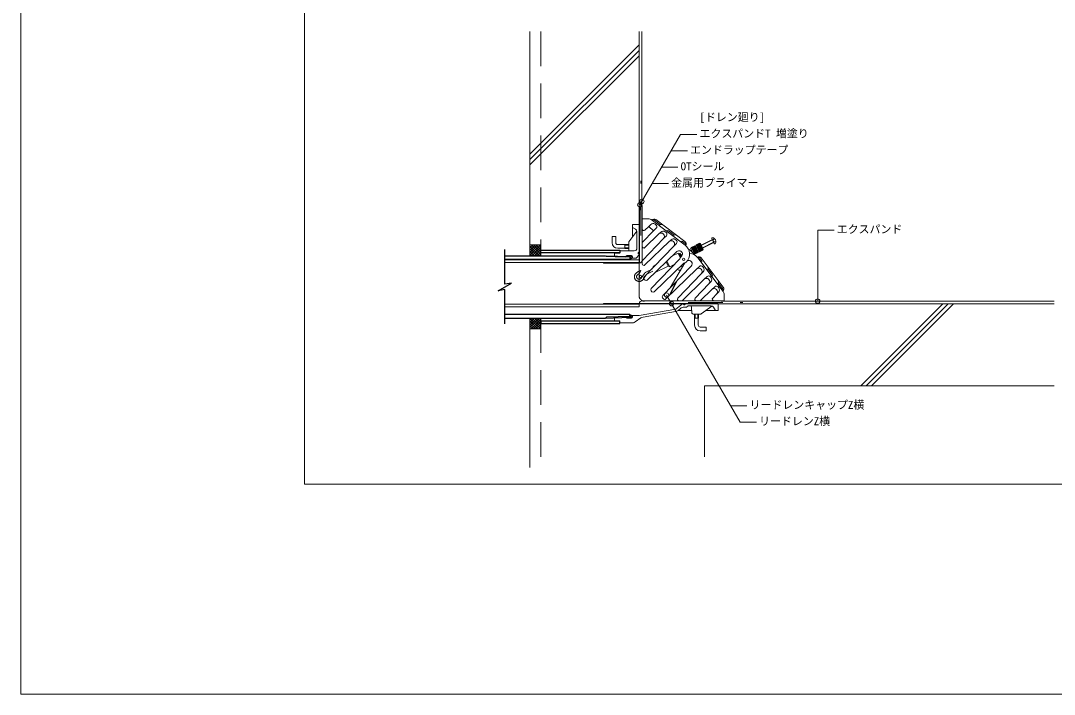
# Model space of a CAD drawing. Units: millimetres, scale not verified. Extents: x -1420 to 1420, y -983 to 983.
# Drawn here: x -1420 to 473, y -983 to 251 of the extents above; entities that cross this region are included whole.
import ezdxf
from ezdxf.enums import TextEntityAlignment as Align

# ---------------------------------------------------------------- set-up
doc = ezdxf.new("R2010")
doc.units = ezdxf.units.MM
doc.header["$LTSCALE"] = 5
doc.linetypes.add('USER1', pattern=[9.525, 6.35, -3.175])
doc.linetypes.add('USER2', pattern=[19.05, 12.7, -6.35])
for name, color, linetype, lineweight in [('0-0_0', 7, 'Continuous', 18), ('0-1_WAKU', 7, 'Continuous', 18), ('0-2_KANAMONO', 4, 'Continuous', 18), ('0-3_KUTAI', 3, 'Continuous', 18), ('0-4_BOUSUI', 1, 'Continuous', 18), ('0-5_HATCH', 9, 'Continuous', 18), ('0-7_MOJI', 7, 'Continuous', 18), ('0-A_RIDOREN', 6, 'Continuous', 18)]:
    doc.layers.add(name, color=color, linetype=linetype, lineweight=lineweight)
doc.layers.add('0-6_BUHIN', color=7, linetype='Continuous')
doc.layers.add('0-9_HAISUI', color=7, linetype='Continuous')
doc.styles.add('ＭＳ ゴシック', font='')
doc.styles.get('ＭＳ ゴシック').set_extended_font_data('MS Gothic')

msp = doc.modelspace()

# ---------------------------------------------------------------- linework, layer by layer
at = {"layer": '0-0_0'}
msp.add_lwpolyline([(-900, -597.681), (900, -597.681), (900, 602.319), (-900, 602.319)], close=True, dxfattribs=at)
at = {"layer": '0-1_WAKU'}
msp.add_lwpolyline([(-1420, -982.681), (1420, -982.681), (1420, 982.681), (-1420, 982.681)], close=True, dxfattribs=at)
at = {"layer": '0-2_KANAMONO'}
for p, q in [((-256.937, -113.503), (-203.429, -153.825)), ((-299.5, -127.681), (-299.5, -145.348)), ((-266.069, -122.35), (-270.395, -126.527)), ((-203.202, -160.256), (-265.129, -113.591)), ((-261.227, -134.351), (-256.157, -129.101)), ((-248.933, -122.665), (-259.358, -114.809)), ((-256.627, -123.128), (-258.291, -121.875)), ((-306.1, -154.148), (-291.55, -134.748)), ((-291.5, -165.681), (-291.5, -135.452)), ((-261.227, -134.351), (-281.158, -154.99)), ((-242.678, -148.329), (-281.158, -188.176)), ((-276.916, -164.715), (-251.162, -139.845)), ((-247.52, -136.328), (-251.162, -139.845)), ((-242.678, -148.329), (-237.608, -143.079)), ((-238.078, -137.106), (-239.741, -135.852)), ((-223.521, -141.815), (-233.946, -133.959)), ((-228.971, -150.306), (-233.296, -154.483)), ((-219.529, -151.083), (-221.192, -149.83)), ((-174.018, -160.126), (-153.311, -150.15)), ((-173.752, -160.679), (-153.045, -150.702)), ((-154.179, -148.348), (-149.839, -157.357)), ((-153.448, -146.886), (-153.712, -147.013)), ((-313.5, -159.281), (-326.7, -159.281)), ((-326.7, -166.081), (-313.5, -166.081)), ((-306.5, -160.131), (-313.5, -160.131)), ((-306.5, -165.231), (-313.5, -165.231)), ((-306.5, -168.81), (-306.5, -155.348)), ((-282, -157.074), (-282, -162.557)), ((-224.129, -162.306), (-278.677, -218.793)), ((-276.916, -196.606), (-232.613, -153.822)), ((-224.129, -162.306), (-219.059, -157.057)), ((-203.302, -157.05), (-207.969, -153.534)), ((-202.458, -160.845), (-202.445, -160.827)), ((-202.458, -160.845), (-202.445, -160.827)), ((-193.609, -169.565), (-192.036, -168.807)), ((-193.109, -170.005), (-191.769, -169.36)), ((-191.735, -164.823), (-185.429, -161.785)), ((-191.536, -165.237), (-186.327, -176.047)), ((-191.46, -165.395), (-185.153, -162.357)), ((-191.184, -165.967), (-184.878, -162.929)), ((-190.908, -166.539), (-184.602, -163.501)), ((-190.633, -167.111), (-184.327, -164.073)), ((-190.357, -167.683), (-184.051, -164.645)), ((-190.082, -168.255), (-183.775, -165.217)), ((-189.806, -168.827), (-183.5, -165.789)), ((-189.53, -169.399), (-183.224, -166.361)), ((-189.255, -169.972), (-182.948, -166.933)), ((-188.979, -170.544), (-182.673, -167.505)), ((-188.703, -171.116), (-182.397, -168.077)), ((-188.428, -171.688), (-182.122, -168.649)), ((-188.152, -172.26), (-181.846, -169.221)), ((-187.877, -172.832), (-181.57, -169.793)), ((-185.664, -161.297), (-179.587, -173.91)), ((-182.726, -160.482), (-176.42, -157.444)), ((-182.527, -160.896), (-177.318, -171.707)), ((-182.451, -161.054), (-176.145, -158.016)), ((-182.175, -161.627), (-175.869, -158.588)), ((-181.9, -162.199), (-175.593, -159.16)), ((-181.624, -162.771), (-175.318, -159.732)), ((-181.348, -163.343), (-175.042, -160.304)), ((-181.073, -163.915), (-174.766, -160.876)), ((-180.797, -164.487), (-174.491, -161.448)), ((-180.521, -165.059), (-174.215, -162.021)), ((-180.246, -165.631), (-173.94, -162.593)), ((-179.97, -166.203), (-173.664, -163.165)), ((-179.695, -166.775), (-173.388, -163.737)), ((-179.419, -167.347), (-173.113, -164.309)), ((-179.143, -167.919), (-172.837, -164.881)), ((-178.868, -168.491), (-172.561, -165.453)), ((-178.592, -169.063), (-172.286, -166.025)), ((-178.316, -169.635), (-172.01, -166.597)), ((-178.041, -170.208), (-171.735, -167.169)), ((-177.765, -170.78), (-171.459, -167.741)), ((-177.49, -171.352), (-171.183, -168.313)), ((-177.214, -171.924), (-170.908, -168.885)), ((-176.938, -172.496), (-170.632, -169.457)), ((-176.655, -156.957), (-170.578, -169.569)), ((-171.68, -164.979), (-150.973, -155.003)), ((-171.413, -165.532), (-150.707, -155.555)), ((-148.504, -157.824), (-148.239, -157.696)), ((-332.5, -180.166), (-311.468, -180.823)), ((-301.5, -179.181), (-309.5, -179.181)), ((-304.615, -186.281), (-299.5, -184.181)), ((-299.5, -181.181), (-299.5, -184.181)), ((-272.567, -224.443), (-218.348, -172.085)), ((-212.688, -185.264), (-265.456, -239.908)), ((-265.456, -239.908), (-212.972, -185.559)), ((-226.305, -179.768), (-215.841, -174.727)), ((-212.02, -182.656), (-215.841, -174.727)), ((-210.878, -177.886), (-208.206, -176.598)), ((-210.612, -178.438), (-208.3, -177.324)), ((-189.875, -173.746), (-189.697, -173.66)), ((-189.538, -174.264), (-189.431, -174.213)), ((-187.601, -173.404), (-181.295, -170.366)), ((-187.325, -173.976), (-181.019, -170.938)), ((-187.05, -174.548), (-180.743, -171.51)), ((-186.774, -175.12), (-180.468, -172.082)), ((-186.498, -175.692), (-180.192, -172.654)), ((-186.223, -176.264), (-179.917, -173.226)), ((-185.947, -176.836), (-179.641, -173.798)), ((-180.664, -182.639), (-180.646, -182.626)), ((-180.075, -183.383), (-133.41, -245.311)), ((-176.869, -183.484), (-173.353, -188.15)), ((-133.322, -237.118), (-173.644, -183.61)), ((-282, -190.26), (-282, -194.448)), ((-205.378, -193.153), (-259.727, -245.638)), ((-259.727, -245.638), (-205.378, -193.153)), ((-244.262, -252.748), (-191.903, -198.529)), ((-182.125, -204.31), (-238.612, -258.858)), ((-237.959, -191.023), (-234.088, -199.059)), ((-236.444, -189.56), (-231.418, -199.992)), ((-230.329, -238.32), (-203.937, -192.609)), ((-182.125, -204.31), (-176.875, -199.24)), ((-170.902, -199.71), (-169.649, -201.373)), ((-161.634, -203.702), (-153.778, -214.127)), ((-278.325, -223.273), (-276.456, -224.681)), ((-230.411, -250.939), (-218.059, -225.614)), ((-216.425, -257.097), (-173.641, -212.794)), ((-168.147, -222.859), (-207.995, -261.339)), ((-170.125, -209.152), (-174.301, -213.477)), ((-168.147, -222.859), (-162.898, -217.789)), ((-156.924, -218.259), (-155.671, -219.923)), ((-263.932, -245.601), (-265.42, -244.113)), ((-265.42, -244.113), (-263.932, -245.601)), ((-232.514, -252.97), (-220.307, -227.942)), ((-184.534, -257.097), (-159.663, -231.343)), ((-154.17, -241.408), (-174.809, -261.339)), ((-156.147, -227.701), (-159.663, -231.343)), ((-154.17, -241.408), (-148.92, -236.338)), ((-142.947, -236.809), (-141.693, -238.472)), ((-142.484, -229.114), (-134.628, -239.539)), ((-243.092, -258.506), (-244.5, -256.637)), ((-210.079, -262.181), (-214.266, -262.181)), ((-176.893, -262.181), (-182.376, -262.181)), ((-152.644, -257.097), (-145.686, -249.892)), ((-142.169, -246.251), (-146.346, -250.576)), ((-280.333, -292.018), (-220.921, -281.896)), ((-216.198, -279.72), (-211.733, -275.999)), ((-190.967, -279.681), (-216.152, -279.681)), ((-190.624, -284.814), (-191.376, -273.548)), ((-173.967, -286.281), (-154.567, -271.731)), ((-147.5, -279.681), (-165.167, -279.681)), ((-332.5, -293.196), (-311.472, -292.517)), ((-301.5, -294.181), (-309.5, -294.181)), ((-304.615, -287.081), (-299.5, -289.181)), ((-294.943, -300.926), (-284.312, -293.631)), ((-188.629, -286.681), (-175.167, -286.681)), ((-185.9, -306.881), (-185.9, -293.681)), ((-185.05, -286.681), (-185.05, -293.681)), ((-179.95, -286.681), (-179.95, -293.681)), ((-179.1, -293.681), (-179.1, -306.881))]:
    msp.add_line(p, q, dxfattribs=at)
at = {"layer": '0-2_KANAMONO', "linetype": 'USER2'}
for p, q in [((-275.137, -209.956), (-263.737, -204.464)), ((-262.272, -208.198), (-273.4, -213.56)), ((-283.615, -220.731), (-277.883, -212.32)), ((-274.577, -214.573), (-280.309, -222.984))]:
    msp.add_line(p, q, dxfattribs=at)
at = {"layer": '0-2_KANAMONO'}
for points in [[(-269.342, -112.181), (-281.2, -112.181), (-282, -112.981), (-282, -130.667)], [(-293.85, -131.212), (-299.5, -127.681), (-299.5, -122.681), (-287.5, -122.681), (-287.5, -172.681), (-289.224, -174.492)], [(-276.916, -132.825), (-269.711, -125.867), (-261.227, -134.351)], [(-330.1, -155.881), (-330.1, -144.681), (-336.9, -144.681), (-336.9, -155.881)], [(-306.5, -158.931), (-313.5, -158.931), (-313.5, -166.431), (-306.5, -166.431)], [(-311.5, -181.181), (-311.5, -182.323), (-331, -181.714), (-332.5, -180.166), (-332.5, -174.681), (-322.5, -174.681), (-322.5, -170.681), (-296.5, -170.681)], [(-288.5, -176.181), (-287.5, -176.181), (-287.5, -178.181), (-293, -184.181), (-299.5, -184.181)], [(-211.023, -181.271), (-213.665, -175.787), (-215.016, -176.438), (-212.02, -182.656)], [(-211.023, -181.271), (-213.73, -175.652), (-212.288, -174.958), (-209.797, -180.128)], [(-257.78, -197.154), (-261.819, -199.099), (-261.1, -200.591)], [(-256.898, -209.312), (-256.61, -209.91), (-234.088, -199.059), (-231.418, -199.992), (-222.988, -195.931)], [(-132, -249.523), (-132, -261.381), (-132.8, -262.181), (-150.486, -262.181)], [(-206, -268.681), (-206, -267.681), (-208, -267.681), (-220, -277.681), (-287.5, -289.181), (-299.5, -289.181), (-299.5, -292.181)], [(-205.331, -273.681), (-200.5, -273.681), (-197.5, -271.681), (-155.271, -271.681)], [(-151.031, -274.031), (-147.5, -279.681), (-142.5, -279.681), (-142.5, -267.681), (-202.5, -267.681), (-204.31, -269.405)], [(-311.5, -292.181), (-311.5, -291.039), (-331, -291.649), (-332.5, -293.196), (-332.5, -298.681), (-322.5, -298.681), (-322.5, -302.681), (-300.601, -302.681)], [(-178.75, -286.681), (-178.75, -293.681), (-186.25, -293.681), (-186.25, -286.681)], [(-175.7, -310.281), (-164.5, -310.281), (-164.5, -317.081), (-175.7, -317.081)]]:
    msp.add_lwpolyline(points, dxfattribs=at)
at = {"layer": '0-2_KANAMONO', "linetype": 'USER1'}
msp.add_lwpolyline([(-146.92, -154.23), (-150.407, -154.195), (-152.147, -152.919), (-152.061, -150.763), (-149.915, -148.014)], dxfattribs=at)
at = {"layer": '0-2_KANAMONO'}
for points in [[(-191.536, -165.237), (-191.97, -164.336), (-185.664, -161.297), (-184.329, -161.764), (-179.12, -172.575), (-179.587, -173.91), (-185.893, -176.948), (-186.327, -176.047), (-188.129, -176.915), (-193.338, -166.105)], [(-182.527, -160.896), (-182.961, -159.995), (-176.655, -156.957), (-175.32, -157.424), (-170.111, -168.234), (-170.578, -169.569), (-176.884, -172.608), (-177.318, -171.707), (-179.12, -172.575), (-184.329, -161.764)]]:
    msp.add_lwpolyline(points, close=True, dxfattribs=at)
at = {"layer": '0-2_KANAMONO', "linetype": 'USER2'}
for points in [[(-293.101, -211.557), (-289.311, -208.295), (-284.669, -206.438)], [(-284.175, -207.011), (-286.702, -211.326), (-290.491, -214.588)]]:
    msp.add_lwpolyline(points, dxfattribs=at)
at = {"layer": '0-2_KANAMONO'}
msp.add_circle((-206, -186.181), 2, dxfattribs=at)
msp.add_circle((-206, -186.181), 2, dxfattribs=at)
msp.add_circle((-206, -186.181), 2, dxfattribs=at)
msp.add_circle((-206, -186.181), 2, dxfattribs=at)
for centre, radius, start, end in [((-269.342, -119.181), 7, 53, 90), ((-259.946, -117.497), 5, 53, 143), ((-296.5, -135.452), 5, 0, 57.99462), ((-279, -130.667), 3, 180, 314), ((-261.901, -126.666), 6, 53, 134), ((-261.164, -117.205), 3, 53, 133.40593), ((-259.035, -126.322), 4, 316, 53), ((-246.979, -127.268), 5, 53, 143), ((-246.994, -144.161), 6, 316, 134), ((-243.352, -140.644), 6, 53, 134), ((-240.485, -140.3), 4, 316, 53), ((-235.751, -136.355), 3, 53, 133.40593), ((-224.803, -154.622), 6, 53, 134), ((-221.567, -146.417), 5, 53, 143), ((-221.936, -154.278), 4, 316, 53), ((-153.278, -147.914), 1, 115.7251, 205.7251), ((-152.406, -149.048), 2.4, 53.99881, 115.7251), ((-156.874, -155.196), 10, 357.45139, 53.99881), ((-326.7, -155.881), 10.2, 180, 270), ((-326.7, -155.881), 3.4, 180, 270), ((-304.5, -155.348), 2, 143.1301, 180), ((-304.5, -168.81), 2, 180, 249.31769), ((-296.5, -165.681), 5, 270, 0), ((-279, -157.074), 3, 136, 180), ((-279, -162.557), 3, 180, 314), ((-228.445, -158.138), 6, 316, 134), ((-209.774, -155.93), 3, 53, 133.40593), ((-206.438, -157.818), 5, 323, 53), ((-205.108, -159.446), 3, 332.59407, 53), ((-215.539, -176.628), 20.5, 314.93567, 53), ((-206, -186.181), 20.5, 25.81623, 64.18377), ((-148.938, -156.923), 1, 205.7251, 295.7251), ((-149.281, -155.534), 2.4, 295.7251, 357.45139), ((-309.5, -181.181), 2, 90, 180), ((-301.5, -181.181), 2, 0, 90), ((-288.5, -175.181), 1, 136.39718, 270), ((-279, -190.26), 3, 136, 180), ((-214.18, -176.401), 6, 309.90724, 134), ((-206, -186.181), 7, 135.1101, 174.90139), ((-206, -186.181), 6.75, 129.90724, 172.19507), ((-196.447, -195.72), 20.5, 128.10118, 135.06433), ((-196.219, -194.361), 6, 316, 122.09387), ((-196.447, -195.72), 20.5, 37, 86.18836), ((-177.637, -186.619), 5, 37, 127), ((-179.265, -185.289), 3, 37, 117.40593), ((-175.749, -189.955), 3, 316.59407, 37), ((-279, -194.448), 3, 180, 314), ((-211.887, -196.379), 10, 236.72058, 270), ((-208, -189.645), 10, 249.75378, 270), ((-206, -186.181), 7, 275.09861, 314.8899), ((-177.957, -208.626), 6, 316, 134), ((-174.097, -202.118), 4, 37, 134), ((-174.441, -204.984), 6, 316, 37), ((-166.236, -201.748), 5, 307, 37), ((-276.519, -220.877), 3, 136, 233), ((-274.651, -222.285), 3, 233, 314), ((-163.98, -227.175), 6, 316, 134), ((-160.119, -220.667), 4, 37, 134), ((-160.463, -223.533), 6, 316, 37), ((-156.174, -215.932), 3, 316.59407, 37), ((-147.087, -227.16), 5, 307, 37), ((-263.298, -241.992), 3, 136, 225), ((-263.298, -241.992), 3, 136, 225), ((-261.811, -243.48), 3, 225, 314), ((-261.811, -243.48), 3, 225, 314), ((-150.002, -245.724), 6, 316, 134), ((-146.141, -239.216), 4, 37, 134), ((-146.485, -242.083), 6, 316, 37), ((-137.024, -241.345), 3, 316.59407, 37), ((-137.315, -240.127), 5, 307, 37), ((-139, -249.523), 7, 0, 37), ((-242.104, -254.832), 3, 136, 217), ((-240.696, -256.7), 3, 217, 314), ((-214.266, -259.181), 3, 136, 270), ((-210.079, -259.181), 3, 270, 314), ((-182.376, -259.181), 3, 136, 270), ((-176.893, -259.181), 3, 270, 314), ((-150.486, -259.181), 3, 136, 270), ((-222.6, -272.038), 10, 279.66867, 309.80557), ((-205.331, -283.681), 10, 90, 129.80557), ((-205, -268.681), 1, 180, 313.60282), ((-193.371, -273.681), 2, 3.81407, 90), ((-155.271, -276.681), 5, 32.00538, 90), ((-309.5, -292.181), 2, 180, 270), ((-301.5, -292.181), 2, 270, 0), ((-300.601, -292.681), 10, 270, 304.46107), ((-278.654, -301.876), 10, 99.66867, 124.46107), ((-188.629, -284.681), 2, 183.81407, 270), ((-175.167, -284.681), 2, 270, 306.8699), ((-175.7, -306.881), 10.2, 180, 270), ((-175.7, -306.881), 3.4, 180, 270)]:
    msp.add_arc(centre, radius, start, end, dxfattribs=at)
at = {"layer": '0-2_KANAMONO', "linetype": 'USER2'}
for centre, radius, start, end in [((-284.52, -206.809), 0.4, 329.64974, 111.80046), ((-287.457, -218.112), 8.65, 130.7251, 325.7251), ((-287.457, -218.112), 4.65, 130.7251, 325.7251), ((-272.098, -216.262), 7, 115.7251, 145.7251), ((-272.098, -216.262), 3, 115.7251, 145.7251)]:
    msp.add_arc(centre, radius, start, end, dxfattribs=at)
at = {"layer": '0-3_KUTAI'}
for p, q in [((-487.5, 231.046), (-487.5, -159.681)), ((-287.5, 231.046), (-287.5, -122.681)), ((-487.5, -159.681), (-467.5, -159.681)), ((-467.5, -169.681), (-467.5, -159.681)), ((-142.5, -267.681), (472.5, -267.681)), ((-487.5, -313.681), (-487.5, -567.681)), ((-487.5, -313.681), (-467.5, -313.681)), ((-467.5, -303.681), (-467.5, -313.681)), ((-167.5, -417.681), (472.5, -417.681)), ((-167.5, -417.681), (-167.5, -547.681))]:
    msp.add_line(p, q, dxfattribs=at)
at = {"layer": '0-3_KUTAI', "linetype": 'USER2'}
for p, q in [((-467.5, 231.046), (-467.5, -159.681)), ((-467.5, -293.739), (-467.5, -567.681))]:
    msp.add_line(p, q, dxfattribs=at)
at = {"layer": '0-4_BOUSUI', "linetype": 'USER2'}
for p, q in [((-284.5, -142.681), (-284.5, -42.681)), ((-197.5, -265.181), (-97.5, -265.181))]:
    msp.add_line(p, q, dxfattribs=at)
at = {"layer": '0-4_BOUSUI'}
for p, q in [((-487.5, -159.681), (-487.5, -179.681)), ((-467.5, -174.181), (-467.5, -179.681)), ((-487.5, -313.681), (-487.5, -293.681)), ((-467.5, -299.181), (-467.5, -293.681))]:
    msp.add_line(p, q, dxfattribs=at)
for points in [[(-282, -188.081), (-282, -92.556), (-282.5, -82.556), (-282.5, 231.046)], [(472.5, -262.681), (-137.375, -262.681), (-147.375, -262.181), (-282, -262.181)]]:
    msp.add_lwpolyline(points, dxfattribs=at)
for centre, radius, start, end in [((-289.129, -92.86), 4.219, 300.29798, 67.29489), ((-287, -188.081), 5, 270, 0), ((-282, -267.181), 5, 90, 180), ((-147.421, -269.835), 4.421, 29.15241, 143.11318)]:
    msp.add_arc(centre, radius, start, end, dxfattribs=at)
at = {"layer": '0-5_HATCH'}
for p, q in [((-487.5, 6.259), (-287.5, 206.259)), ((-487.5, -3.64), (-287.5, 196.36)), ((-487.5, -13.54), (-287.5, 186.46)), ((-287.5, -89.685), (-287.051, -89.188)), ((-287.5, -89.223), (-285.21, -91.295)), ((-287.5, -91.104), (-286.276, -89.751)), ((-287.5, -92.524), (-285.647, -90.476)), ((-287.5, -90.508), (-284.909, -92.852)), ((-287.5, -91.792), (-285.065, -93.996)), ((-287, -93.391), (-285.178, -91.378)), ((-287, -94.811), (-284.923, -92.516)), ((-287, -93.529), (-285.452, -94.93)), ((-287, -96.231), (-285.108, -94.14)), ((-287, -94.814), (-286.014, -95.706)), ((-287, -96.098), (-286.737, -96.336)), ((-487.5, -160.929), (-486.252, -159.681)), ((-487.5, -165.419), (-481.762, -159.681)), ((-487.5, -169.909), (-477.272, -159.681)), ((-487.5, -174.399), (-472.782, -159.681)), ((-487.5, -178.89), (-468.292, -159.681)), ((-469.901, -179.681), (-487.5, -162.082)), ((-474.391, -179.681), (-487.5, -166.573)), ((-467.5, -177.592), (-485.411, -159.681)), ((-483.802, -179.681), (-467.5, -163.38)), ((-467.5, -173.102), (-480.921, -159.681)), ((-479.311, -179.681), (-467.5, -167.87)), ((-467.5, -168.612), (-476.431, -159.681)), ((-467.5, -164.122), (-471.941, -159.681)), ((-478.882, -179.681), (-487.5, -171.063)), ((-483.372, -179.681), (-487.5, -175.553)), ((-474.821, -179.681), (-467.5, -172.36)), ((-470.331, -179.681), (-467.5, -176.85)), ((-311.442, -180.702), (-309.979, -179.239)), ((-310.456, -180.877), (-311.202, -180.131)), ((-305.822, -181.022), (-307.662, -179.181)), ((-307.227, -180.978), (-305.431, -179.181)), ((-304.615, -182.856), (-301.003, -179.244)), ((-301.742, -185.101), (-304.615, -182.228)), ((-299.5, -182.853), (-303.172, -179.181)), ((-302.809, -185.54), (-299.5, -182.231)), ((-150.02, -267.181), (-150.52, -266.682)), ((-150.152, -267.181), (-148.524, -265.554)), ((-148.673, -267.181), (-149.767, -266.088)), ((-146.826, -267.681), (-148.855, -265.653)), ((-148.805, -267.181), (-147.053, -265.429)), ((-145.479, -267.681), (-147.735, -265.425)), ((-147.5, -267.224), (-145.944, -265.668)), ((-146.61, -267.681), (-145.039, -266.11)), ((-144.132, -267.681), (-146.239, -265.575)), ((-145.263, -267.681), (-144.293, -266.711)), ((-143.916, -267.681), (-143.693, -267.458)), ((118.494, -417.681), (268.494, -267.681)), ((128.394, -417.681), (278.394, -267.681)), ((138.293, -417.681), (288.293, -267.681)), ((-469.901, -293.681), (-487.5, -311.28)), ((-474.391, -293.681), (-487.5, -306.79)), ((-478.882, -293.681), (-487.5, -302.3)), ((-483.372, -293.681), (-487.5, -297.809)), ((-487.5, -294.473), (-468.292, -313.681)), ((-487.5, -298.963), (-472.782, -313.681)), ((-467.5, -295.77), (-485.411, -313.681)), ((-483.802, -293.681), (-467.5, -309.983)), ((-467.5, -300.26), (-480.921, -313.681)), ((-479.311, -293.681), (-467.5, -305.493)), ((-474.821, -293.681), (-467.5, -301.002)), ((-470.331, -293.681), (-467.5, -296.512)), ((-311.372, -292.885), (-310.989, -292.502)), ((-309.405, -294.181), (-311.081, -292.505)), ((-308.178, -294.181), (-306.354, -292.357)), ((-304.915, -294.181), (-306.727, -292.369)), ((-304.615, -290.619), (-302.107, -288.111)), ((-300.626, -293.98), (-304.615, -289.991)), ((-303.688, -294.181), (-299.5, -289.994)), ((-299.5, -290.616), (-301.934, -288.182)), ((-487.5, -303.453), (-477.272, -313.681)), ((-487.5, -307.943), (-481.762, -313.681)), ((-487.5, -312.433), (-486.252, -313.681)), ((-467.5, -304.75), (-476.431, -313.681)), ((-467.5, -309.24), (-471.941, -313.681))]:
    msp.add_line(p, q, dxfattribs=at)
at = {"layer": '0-6_BUHIN'}
for points in [[(-533.195, -304.443), (-533.195, -241.56), (-545.362, -243.705), (-521.03, -229.657), (-533.195, -231.802), (-533.195, -168.241)], [(-533.195, -179.681), (-348.715, -179.681), (-304.615, -181.059), (-304.615, -186.281), (-533.195, -186.281)], [(-304.615, -182.538), (-347.366, -181.202), (-348.236, -179.696)], [(-533.195, -293.681), (-348.715, -293.681), (-304.615, -292.303), (-304.615, -287.081), (-533.195, -287.081)], [(-304.615, -290.824), (-347.366, -292.16), (-348.236, -293.666)]]:
    msp.add_lwpolyline(points, dxfattribs=at)
at = {"layer": '0-7_MOJI'}
for p, q in [((-286.164, -86.513), (-211.785, 42.316)), ((-181.785, 42.316), (-211.785, 42.316)), ((-199.105, 12.316), (-229.105, 12.316)), ((-216.426, -17.684), (-246.426, -17.684)), ((-233.746, -47.684), (-263.746, -47.684)), ((69.541, -132.883), (39.541, -132.883)), ((39.541, -262.787), (39.541, -132.883)), ((-237.065, -251.651), (-102.679, -484.414)), ((-89.999, -454.414), (-119.999, -454.414)), ((-72.679, -484.414), (-102.679, -484.414))]:
    msp.add_line(p, q, dxfattribs=at)
for centre in [(-286.164, -86.513), (-282.5, -80.167), (-237.065, -251.651), (-227.97, -267.404), (39.541, -262.787)]:
    msp.add_circle(centre, 4, dxfattribs=at)
at = {"layer": '0-9_HAISUI'}
for points in [[(-467.5, -169.681), (-322.5, -169.681), (-322.5, -174.181), (-467.5, -174.181)], [(-467.5, -303.681), (-322.5, -303.681), (-322.5, -299.181), (-467.5, -299.181)]]:
    msp.add_lwpolyline(points, close=True, dxfattribs=at)
at = {"layer": '0-A_RIDOREN', "linetype": 'USER2'}
msp.add_line((-287.5, -252.981), (-287.5, -188.381), dxfattribs=at)
at = {"layer": '0-A_RIDOREN'}
for p, q in [((-352.5, -192.381), (-352.5, -192.031)), ((-352.5, -267.881), (-352.5, -268.231)), ((-287.5, -267.881), (-287.5, -268.231))]:
    msp.add_line(p, q, dxfattribs=at)
for points in [[(-352.5, -193.081), (-287, -193.081), (-287, -92.681), (-287.5, -92.681), (-287.5, -192.381), (-352.5, -192.381)], [(-352.5, -267.881), (-287.5, -267.881), (-287.5, -267.681), (-147.5, -267.681), (-147.5, -267.181), (-287.5, -267.181), (-352.5, -267.181)]]:
    msp.add_lwpolyline(points, close=True, dxfattribs=at)
for points in [[(-533.195, -187.231), (-287.5, -187.231), (-287.5, -192.031), (-533.195, -192.031)], [(-533.195, -268.231), (-287.5, -268.231), (-287.5, -273.031), (-533.195, -273.031)]]:
    msp.add_lwpolyline(points, dxfattribs=at)
msp.add_circle((-285, -217.481), 2, dxfattribs=at)
at = {"layer": '0-A_RIDOREN', "linetype": 'USER2'}
msp.add_arc((-277.5, -252.981), 10, 180, 270, dxfattribs=at)

# ---------------------------------------------------------------- texts
at = {"layer": '0-7_MOJI', "style": 'ＭＳ ゴシック'}
for s, p in [('[ドレン廻り]', (-176.785, 62.316)), ('エクスパンドT 増塗り', (-176.785, 32.316)), ('エンドラップテープ', (-194.105, 2.316)), ('OTシール', (-211.426, -27.684)), ('金属用プライマー', (-228.746, -57.684)), ('エクスパンド', (74.541, -142.883)), ('リードレンキャップZ横', (-84.999, -464.414)), ('リードレンZ横', (-67.679, -494.414))]:
    msp.add_text(s, height=14.66, dxfattribs=at).set_placement(p, align=Align.BOTTOM_LEFT)

doc.saveas('drawing.dxf')
